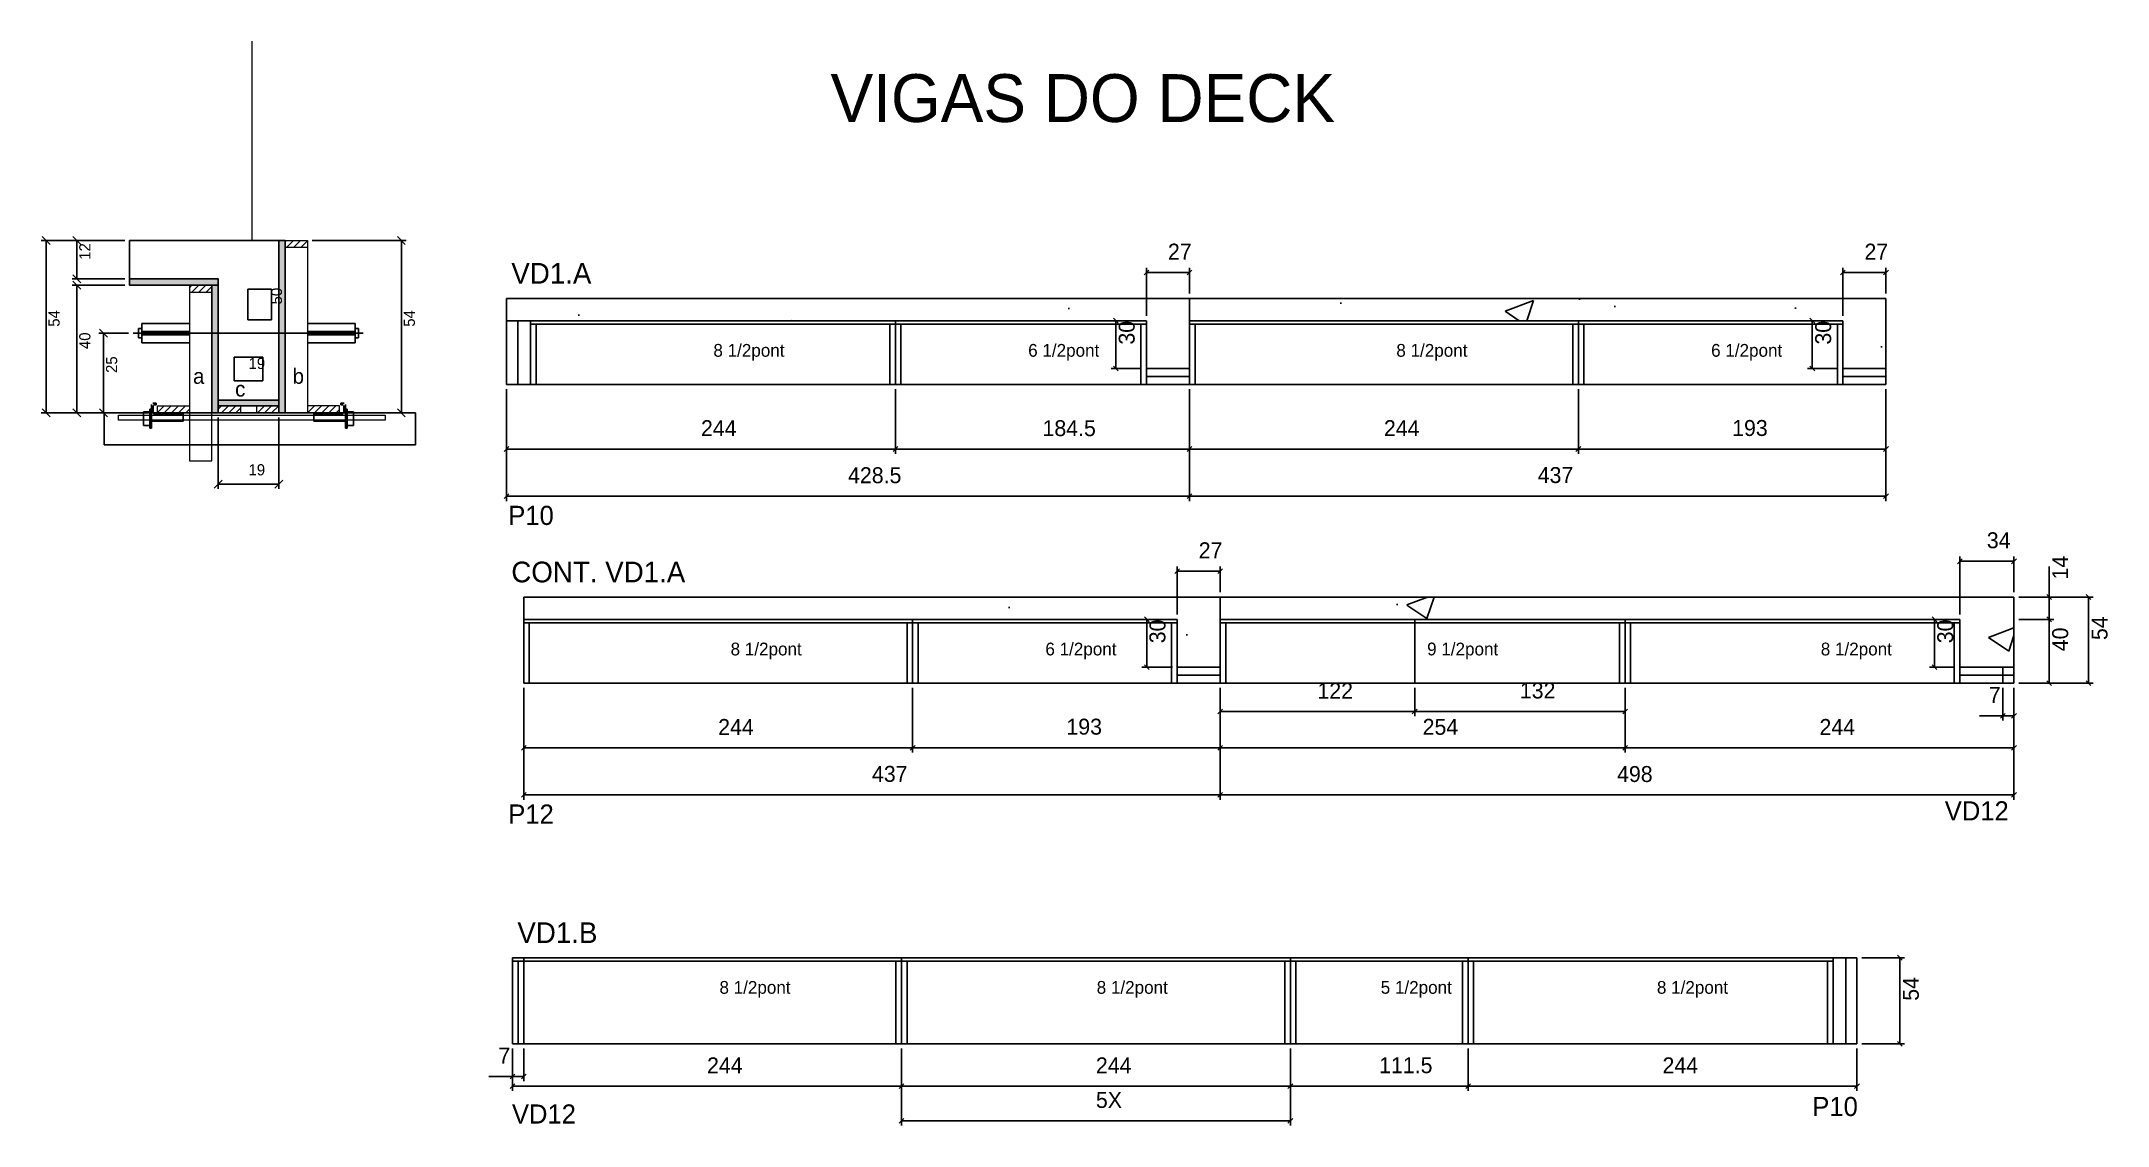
# Model space of a CAD drawing. Header units: metres. Extents: x 3415 to 4711, y 2946 to 3626.
import ezdxf

# ---------------------------------------------------------------- set-up
doc = ezdxf.new("R2010")
doc.units = ezdxf.units.M
for name, color, linetype in [('5', 7, 'Continuous'), ('barrote', 7, 'Continuous'), ('CONCRETO', 7, 'Continuous'), ('COTA', 7, 'Continuous'), ('Cota Seção (2x)', 7, 'Continuous'), ('detalhes', 7, 'Continuous'), ('Hachura', 7, 'Continuous'), ('Madeira', 7, 'Continuous'), ('Painéis', 7, 'Continuous'), ('presilha', 7, 'Continuous'), ('SARR_2.2x7', 7, 'Continuous'), ('SARR_3.5x7', 7, 'Continuous'), ('SCO-___-LAJ', 7, 'Continuous'), ('TENSOR', 7, 'Continuous'), ('texto', 7, 'Continuous'), ('Texto Seção', 7, 'Continuous')]:
    doc.layers.add(name, color=color, linetype=linetype)

msp = doc.modelspace()

# ---------------------------------------------------------------- hatches: boundary and pattern name
at = {"layer": 'COTA'}
h = msp.add_hatch(dxfattribs=at)
h.set_pattern_fill('AR-CONC')
h.paths.add_polyline_path([(4108.3, 3451.1), (4108.3, 3421.1), (4135.3, 3421.1), (4135.3, 3465.1), (3706.8, 3465.1), (3706.8, 3451.1), (4108.3, 3451.1)])
h = msp.add_hatch(dxfattribs=at)
h.set_pattern_fill('AR-CONC')
h.paths.add_polyline_path([(4545.3, 3451.1), (4545.3, 3421.1), (4572.3, 3421.1), (4572.3, 3465.1), (4135.3, 3465.1), (4135.3, 3451.1), (4545.3, 3451.1)])
h = msp.add_hatch(dxfattribs=at)
h.set_pattern_fill('AR-CONC')
h.paths.add_polyline_path([(4127.6, 3263.8), (4127.6, 3233.8), (4154.6, 3233.8), (4154.6, 3277.8), (3717.6, 3277.8), (3717.6, 3263.8), (4127.6, 3263.8)])
h = msp.add_hatch(dxfattribs=at)
h.set_pattern_fill('AR-CONC')
h.paths.add_polyline_path([(4154.6, 3263.8), (4618.6, 3263.8), (4618.6, 3233.8), (4652.6, 3233.8), (4652.6, 3277.8), (4154.6, 3277.8), (4154.6, 3263.8)])
at = {"layer": 'Hachura'}
h = msp.add_hatch(color=7, dxfattribs=at)
h.dxf.hatch_style = 1
h.paths.add_polyline_path([(3567.9, 3501.3), (3563.9, 3501.3), (3563.9, 3393.3), (3567.9, 3393.3), (3567.9, 3501.3)])
h = msp.add_hatch(dxfattribs=at)
h.set_pattern_fill('ANSI31')
h.paths.add_polyline_path([(3567.9, 3496.9), (3567.9, 3501.3), (3581.9, 3501.3), (3581.9, 3496.9), (3567.9, 3496.9)])
h = msp.add_hatch(color=7, dxfattribs=at)
h.dxf.hatch_style = 1
h.paths.add_polyline_path([(3525.9, 3473.3), (3525.9, 3477.3), (3470.3, 3477.3), (3470.3, 3473.3), (3525.9, 3473.3)])
h = msp.add_hatch(color=7, dxfattribs=at)
h.dxf.hatch_style = 1
h.paths.add_polyline_path([(3525.9, 3477.3), (3521.9, 3477.3), (3521.9, 3393.3), (3525.9, 3393.3), (3525.9, 3477.3)])
h = msp.add_hatch(dxfattribs=at)
h.set_pattern_fill('ANSI31')
h.paths.add_polyline_path([(3521.9, 3468.9), (3521.9, 3473.3), (3507.9, 3473.3), (3507.9, 3468.9), (3521.9, 3468.9)])
h = msp.add_hatch(dxfattribs=at)
h.set_pattern_fill('ANSI31')
h.paths.add_polyline_path([(3487.9, 3393.3), (3487.9, 3397.7), (3507.9, 3397.7), (3507.9, 3393.3), (3487.9, 3393.3)])
h = msp.add_hatch(color=7, dxfattribs=at)
h.dxf.hatch_style = 1
h.paths.add_polyline_path([(3563.9, 3397.7), (3563.9, 3401.3), (3525.9, 3401.3), (3525.9, 3397.7), (3563.9, 3397.7)])
h = msp.add_hatch(dxfattribs=at)
h.set_pattern_fill('ANSI31')
h.paths.add_polyline_path([(3525.9, 3393.3), (3525.9, 3397.7), (3539.9, 3397.7), (3539.9, 3393.3), (3525.9, 3393.3)])
h = msp.add_hatch(dxfattribs=at)
h.set_pattern_fill('ANSI31')
h.paths.add_polyline_path([(3563.9, 3393.3), (3563.9, 3397.7), (3549.9, 3397.7), (3549.9, 3393.3), (3563.9, 3393.3)])
h = msp.add_hatch(dxfattribs=at)
h.set_pattern_fill('ANSI31')
h.paths.add_polyline_path([(3601.9, 3393.3), (3601.9, 3397.7), (3581.9, 3397.7), (3581.9, 3393.3), (3601.9, 3393.3)])

# ---------------------------------------------------------------- linework, layer by layer
at = {"color": 7, "lineweight": 25}
for p, q in [((3477.9, 3449.3), (3477.9, 3437.3)), ((3477.9, 3449.3), (3507.9, 3449.3)), ((3611.9, 3449.3), (3581.9, 3449.3)), ((3611.9, 3449.3), (3611.9, 3437.3)), ((3475.9, 3446.3), (3475.9, 3440.3)), ((3475.9, 3446.3), (3477.9, 3446.3)), ((3477.9, 3440.3), (3475.9, 3440.3)), ((3507.9, 3444.3), (3477.9, 3444.3)), ((3507.9, 3442.3), (3477.9, 3442.3)), ((3477.9, 3437.3), (3507.9, 3437.3)), ((3581.9, 3444.3), (3611.9, 3444.3)), ((3581.9, 3442.3), (3611.9, 3442.3)), ((3611.9, 3437.3), (3581.9, 3437.3)), ((3611.9, 3446.3), (3613.9, 3446.3)), ((3611.9, 3440.3), (3613.9, 3440.3)), ((3613.9, 3446.3), (3613.9, 3440.3))]:
    msp.add_line(p, q, dxfattribs=at)
at = {"layer": 'barrote', "color": 251, "lineweight": 25}
msp.add_lwpolyline([(3454.4, 3373.3), (3649.6, 3373.3), (3649.6, 3393.3), (3454.4, 3393.3)], close=True, dxfattribs=at)
at = {"layer": 'CONCRETO', "color": 251, "lineweight": 25}
msp.add_lwpolyline([(3470.3, 3477.3), (3470.3, 3501.3), (3563.9, 3501.3), (3563.9, 3473.3), (3563.9, 3473.3), (3563.9, 3401.3), (3525.9, 3401.3), (3525.9, 3477.3)], close=True, dxfattribs=at)
at = {"layer": 'COTA', "color": 4, "lineweight": 25}
for p, q in [((3467.3, 3501.3), (3414.9, 3501.3)), ((3417.9, 3393.3), (3417.9, 3501.3)), ((3467.3, 3501.3), (3434.2, 3501.3)), ((3437.2, 3501.3), (3437.2, 3477.3)), ((3584.9, 3501.3), (3643.8, 3501.3)), ((3640.8, 3393.3), (3640.8, 3501.3)), ((3467.3, 3477.3), (3434.2, 3477.3)), ((4108.3, 3454.1), (4108.3, 3484.3)), ((4135.3, 3481.3), (4108.3, 3481.3)), ((4135.3, 3468.1), (4135.3, 3484.3)), ((4545.3, 3454.1), (4545.3, 3484.3)), ((4572.3, 3481.3), (4545.3, 3481.3)), ((4572.3, 3468.1), (4572.3, 3484.3)), ((3467.3, 3473.3), (3434.2, 3473.3)), ((3437.2, 3473.3), (3437.2, 3393.3)), ((4105.3, 3451.1), (4086.1, 3451.1)), ((4089.1, 3451.1), (4089.1, 3421.1)), ((4542.3, 3451.1), (4523.1, 3451.1)), ((4526.1, 3451.1), (4526.1, 3421.1)), ((3469.6, 3443.3), (3451, 3443.3)), ((3454, 3443.3), (3454, 3393.3)), ((4105.3, 3421.1), (4086.1, 3421.1)), ((4542.3, 3421.1), (4523.1, 3421.1)), ((3706.8, 3408.1), (3706.8, 3367.6)), ((3706.8, 3408.1), (3706.8, 3338)), ((3950.8, 3408.1), (3950.8, 3367.6)), ((3950.8, 3408.1), (3950.8, 3367.6)), ((4135.3, 3408.1), (4135.3, 3367.6)), ((4135.3, 3408.1), (4135.3, 3338)), ((4135.3, 3408.1), (4135.3, 3367.6)), ((4135.3, 3408.1), (4135.3, 3338)), ((4379.3, 3408.1), (4379.3, 3367.6)), ((4379.3, 3408.1), (4379.3, 3367.6)), ((4572.3, 3408.1), (4572.3, 3367.6)), ((4572.3, 3408.1), (4572.3, 3338)), ((3489.3, 3393.3), (3414.9, 3393.3)), ((3489.3, 3393.3), (3434.2, 3393.3)), ((3469.6, 3393.3), (3451, 3393.3)), ((3525.9, 3390.3), (3525.9, 3345.6)), ((3563.9, 3390.3), (3563.9, 3345.6)), ((3600.5, 3393.3), (3643.8, 3393.3)), ((3706.8, 3370.6), (3950.8, 3370.6)), ((3950.8, 3370.6), (4135.3, 3370.6)), ((4135.3, 3370.6), (4379.3, 3370.6)), ((4379.3, 3370.6), (4572.3, 3370.6)), ((3525.9, 3348.6), (3563.9, 3348.6)), ((3706.8, 3341), (4135.3, 3341)), ((4135.3, 3341), (4572.3, 3341)), ((4127.6, 3266.8), (4127.6, 3297)), ((4154.6, 3294), (4127.6, 3294)), ((4154.6, 3280.8), (4154.6, 3297)), ((4618.6, 3266.8), (4618.6, 3303.2)), ((4652.6, 3300.2), (4618.6, 3300.2)), ((4652.6, 3280.8), (4652.6, 3303.2)), ((4674.7, 3277.8), (4674.7, 3296.9)), ((4655.6, 3277.8), (4677.7, 3277.8)), ((4655.6, 3277.8), (4702.4, 3277.8)), ((4674.7, 3263.8), (4674.7, 3277.8)), ((4699.4, 3277.8), (4699.4, 3223.8)), ((4124.6, 3263.8), (4105.5, 3263.8)), ((4108.5, 3263.8), (4108.5, 3233.8)), ((4615.6, 3263.8), (4599.7, 3263.8)), ((4602.7, 3263.8), (4602.7, 3233.8)), ((4655.6, 3263.8), (4677.7, 3263.8)), ((4655.6, 3263.8), (4677.7, 3263.8)), ((4674.7, 3223.8), (4674.7, 3263.8)), ((4124.6, 3233.8), (4105.5, 3233.8)), ((4615.6, 3233.8), (4599.7, 3233.8)), ((3717.6, 3220.8), (3717.6, 3180.2)), ((3717.6, 3220.8), (3717.6, 3150.7)), ((3961.6, 3220.8), (3961.6, 3180.2)), ((3961.6, 3220.8), (3961.6, 3180.2)), ((4154.6, 3220.8), (4154.6, 3180.2)), ((4154.6, 3220.8), (4154.6, 3150.7)), ((4154.6, 3220.8), (4154.6, 3203)), ((4154.6, 3220.8), (4154.6, 3180.2)), ((4154.6, 3220.8), (4154.6, 3150.7)), ((4276.6, 3220.8), (4276.6, 3203)), ((4276.6, 3220.8), (4276.6, 3203)), ((4408.6, 3220.8), (4408.6, 3180.2)), ((4408.6, 3220.8), (4408.6, 3180.2)), ((4408.6, 3220.8), (4408.6, 3203)), ((4645.6, 3220.8), (4645.6, 3200.3)), ((4652.6, 3220.8), (4652.6, 3180.2)), ((4652.6, 3220.8), (4652.6, 3150.7)), ((4652.6, 3220.8), (4652.6, 3200.3)), ((4655.6, 3223.8), (4677.7, 3223.8)), ((4655.6, 3223.8), (4702.4, 3223.8)), ((4276.6, 3206), (4154.6, 3206)), ((4276.6, 3206), (4408.6, 3206)), ((4645.6, 3203.3), (4630.9, 3203.3)), ((4652.6, 3203.3), (4645.6, 3203.3)), ((3717.6, 3183.2), (3961.6, 3183.2)), ((3961.6, 3183.2), (4154.6, 3183.2)), ((4154.6, 3183.2), (4408.6, 3183.2)), ((4408.6, 3183.2), (4652.6, 3183.2)), ((3717.6, 3153.7), (4154.6, 3153.7)), ((4154.6, 3153.7), (4652.6, 3153.7)), ((4557.1, 3051.6), (4584, 3051.6)), ((4581, 2997.6), (4581, 3051.6)), ((4557.1, 2997.6), (4584, 2997.6)), ((3710.6, 2994.6), (3710.6, 2968.1)), ((3710.6, 2994.6), (3710.6, 2974.1)), ((3717.6, 2994.6), (3717.6, 2974.1)), ((3954.6, 2994.6), (3954.6, 2946.3)), ((3954.6, 2994.6), (3954.6, 2968.1)), ((3954.6, 2994.6), (3954.6, 2968.1)), ((4198.6, 2994.6), (4198.6, 2946.3)), ((4198.6, 2994.6), (4198.6, 2968.1)), ((4198.6, 2993.8), (4198.6, 2968.1)), ((4310.1, 2994.6), (4310.1, 2968.1)), ((4310.1, 2994.6), (4310.1, 2968.1)), ((4554.1, 2994.6), (4554.1, 2968.1)), ((3710.6, 2977.1), (3695.8, 2977.1)), ((3717.6, 2977.1), (3710.6, 2977.1)), ((3710.6, 2971.1), (3954.6, 2971.1)), ((3954.6, 2971.1), (4198.6, 2971.1)), ((4198.6, 2971.1), (4310.1, 2971.1)), ((4310.1, 2971.1), (4554.1, 2971.1)), ((3954.6, 2949.3), (4198.6, 2949.3))]:
    msp.add_line(p, q, dxfattribs=at)
at = {"layer": 'COTA', "color": 0, "lineweight": 25}
for p, q in [((4109.8, 3482.8), (4106.8, 3479.8)), ((4133.8, 3479.8), (4136.8, 3482.8)), ((4546.8, 3482.8), (4543.8, 3479.8)), ((4570.8, 3479.8), (4573.8, 3482.8)), ((4090.6, 3449.6), (4087.6, 3452.6)), ((4527.6, 3449.6), (4524.6, 3452.6)), ((4087.6, 3422.6), (4090.6, 3419.6)), ((4524.6, 3422.6), (4527.6, 3419.6)), ((3708.3, 3372.1), (3705.3, 3369.1)), ((3949.3, 3369.1), (3952.3, 3372.1)), ((3952.3, 3372.1), (3949.3, 3369.1)), ((4133.8, 3369.1), (4136.8, 3372.1)), ((4136.8, 3372.1), (4133.8, 3369.1)), ((4377.8, 3369.1), (4380.8, 3372.1)), ((4380.8, 3372.1), (4377.8, 3369.1)), ((4570.8, 3369.1), (4573.8, 3372.1)), ((3708.3, 3342.5), (3705.3, 3339.5)), ((4133.8, 3339.5), (4136.8, 3342.5)), ((4136.8, 3342.5), (4133.8, 3339.5)), ((4570.8, 3339.5), (4573.8, 3342.5)), ((4129.1, 3295.5), (4126.1, 3292.5)), ((4153.1, 3292.5), (4156.1, 3295.5)), ((4620.1, 3301.7), (4617.1, 3298.7)), ((4651.1, 3298.7), (4654.1, 3301.7)), ((4676.2, 3276.3), (4673.2, 3279.3)), ((4700.9, 3276.3), (4697.9, 3279.3)), ((4110, 3262.3), (4107, 3265.3)), ((4604.2, 3262.3), (4601.2, 3265.3)), ((4676.2, 3262.3), (4673.2, 3265.3)), ((4673.2, 3265.3), (4676.2, 3262.3)), ((4107, 3235.3), (4110, 3232.3)), ((4601.2, 3235.3), (4604.2, 3232.3)), ((4673.2, 3225.3), (4676.2, 3222.3)), ((4697.9, 3225.3), (4700.9, 3222.3)), ((4156.1, 3207.5), (4153.1, 3204.5)), ((4275.1, 3204.5), (4278.1, 3207.5)), ((4278.1, 3207.5), (4275.1, 3204.5)), ((4407.1, 3204.5), (4410.1, 3207.5)), ((4647.1, 3204.8), (4644.1, 3201.8)), ((4651.1, 3201.8), (4654.1, 3204.8)), ((3719.1, 3184.7), (3716.1, 3181.7)), ((3960.1, 3181.7), (3963.1, 3184.7)), ((3963.1, 3184.7), (3960.1, 3181.7)), ((4156.1, 3184.7), (4153.1, 3181.7)), ((4153.1, 3181.7), (4156.1, 3184.7)), ((4407.1, 3181.7), (4410.1, 3184.7)), ((4410.1, 3184.7), (4407.1, 3181.7)), ((4651.1, 3181.7), (4654.1, 3184.7)), ((3719.1, 3155.2), (3716.1, 3152.2)), ((4156.1, 3155.2), (4153.1, 3152.2)), ((4153.1, 3152.2), (4156.1, 3155.2)), ((4651.1, 3152.2), (4654.1, 3155.2)), ((4582.5, 3050.1), (4579.5, 3053.1)), ((4579.5, 2999.1), (4582.5, 2996.1)), ((3712.1, 2978.6), (3709.1, 2975.6)), ((3712.1, 2972.6), (3709.1, 2969.6)), ((3716.1, 2975.6), (3719.1, 2978.6)), ((3953.1, 2969.6), (3956.1, 2972.6)), ((3956.1, 2972.6), (3953.1, 2969.6)), ((4200.1, 2972.6), (4197.1, 2969.6)), ((4197.1, 2969.6), (4200.1, 2972.6)), ((4311.6, 2972.6), (4308.6, 2969.6)), ((4308.6, 2969.6), (4311.6, 2972.6)), ((4552.6, 2969.6), (4555.6, 2972.6)), ((3956.1, 2950.8), (3953.1, 2947.8)), ((4197.1, 2947.8), (4200.1, 2950.8))]:
    msp.add_line(p, q, dxfattribs=at)
at = {"layer": 'COTA', "color": 241, "lineweight": 25}
for p, q in [((3706.8, 3451.1), (3706.8, 3465.1)), ((3706.8, 3465.1), (4135.3, 3465.1)), ((4135.3, 3421.1), (4135.3, 3465.1)), ((4135.3, 3451.1), (4135.3, 3465.1)), ((4135.3, 3465.1), (4572.3, 3465.1)), ((4572.3, 3421.1), (4572.3, 3465.1)), ((3717.6, 3233.8), (3717.6, 3277.8)), ((3717.6, 3263.8), (3717.6, 3277.8)), ((3717.6, 3277.8), (4154.6, 3277.8)), ((4154.6, 3263.8), (4154.6, 3277.8)), ((4154.6, 3277.8), (4652.6, 3277.8)), ((4154.6, 3233.8), (4154.6, 3277.8)), ((4652.6, 3233.8), (4652.6, 3277.8))]:
    msp.add_line(p, q, dxfattribs=at)
at = {"layer": 'COTA', "color": 0, "lineweight": 25}
for points in [[(3420.4, 3498.8), (3415.4, 3503.8)], [(3439.7, 3498.8), (3434.7, 3503.8)], [(3643.3, 3498.8), (3638.3, 3503.8)], [(3434.7, 3479.8), (3439.7, 3474.8)], [(3439.7, 3470.8), (3434.7, 3475.8)], [(3456.5, 3440.8), (3451.5, 3445.8)], [(3415.4, 3395.8), (3420.4, 3390.8)], [(3434.7, 3395.8), (3439.7, 3390.8)], [(3451.5, 3395.8), (3456.5, 3390.8)], [(3638.3, 3395.8), (3643.3, 3390.8)], [(3528.4, 3351.1), (3523.4, 3346.1)], [(3561.4, 3346.1), (3566.4, 3351.1)]]:
    msp.add_lwpolyline(points, dxfattribs=at)
at = {"layer": 'Cota Seção (2x)', "color": 180, "lineweight": 25}
for p, q in [((3559.4, 3470.9), (3544.4, 3470.9)), ((3544.4, 3470.9), (3544.4, 3451.6)), ((3559.4, 3451.6), (3559.4, 3470.9)), ((3544.4, 3451.6), (3559.4, 3451.6)), ((3553.9, 3428.3), (3535.9, 3428.3)), ((3535.9, 3428.3), (3535.9, 3413.3)), ((3553.9, 3413.3), (3553.9, 3428.3)), ((3535.9, 3413.3), (3553.9, 3413.3))]:
    msp.add_line(p, q, dxfattribs=at)
at = {"layer": 'Madeira', "color": 126, "lineweight": 18}
for points in [[(3567.9, 3496.9), (3567.9, 3501.3), (3581.9, 3501.3), (3581.9, 3496.9)], [(3567.9, 3501.3), (3581.9, 3501.3), (3581.9, 3393.3), (3567.9, 3393.3)], [(3521.9, 3468.9), (3521.9, 3473.3), (3507.9, 3473.3), (3507.9, 3468.9)], [(3521.9, 3473.3), (3507.9, 3473.3), (3507.9, 3363.3), (3521.9, 3363.3)], [(3487.9, 3393.3), (3487.9, 3397.7), (3507.9, 3397.7), (3507.9, 3393.3)], [(3525.9, 3393.3), (3525.9, 3397.7), (3539.9, 3397.7), (3539.9, 3393.3)], [(3563.9, 3393.3), (3563.9, 3397.7), (3549.9, 3397.7), (3549.9, 3393.3)], [(3601.9, 3393.3), (3601.9, 3397.7), (3581.9, 3397.7), (3581.9, 3393.3)]]:
    msp.add_lwpolyline(points, close=True, dxfattribs=at)
at = {"layer": 'Painéis', "color": 200, "lineweight": 25}
for p, q in [((3706.8, 3451.1), (4108.3, 3451.1)), ((3706.8, 3411.1), (3706.8, 3451.1)), ((3950.8, 3411.1), (3950.8, 3451.1)), ((4108.3, 3451.1), (4108.3, 3421.1)), ((4135.3, 3451.1), (4545.3, 3451.1)), ((4135.3, 3411.1), (4135.3, 3451.1)), ((4379.3, 3411.1), (4379.3, 3451.1)), ((4545.3, 3451.1), (4545.3, 3421.1)), ((3706.8, 3411.1), (4135.3, 3411.1)), ((4108.3, 3421.1), (4135.3, 3421.1)), ((4135.3, 3411.1), (4135.3, 3421.1)), ((4135.3, 3411.1), (4572.3, 3411.1)), ((4545.3, 3421.1), (4572.3, 3421.1)), ((4572.3, 3411.1), (4572.3, 3421.1)), ((3717.6, 3263.8), (4127.6, 3263.8)), ((3717.6, 3223.8), (3717.6, 3263.8)), ((3961.6, 3223.8), (3961.6, 3263.8)), ((4127.6, 3263.8), (4127.6, 3233.8)), ((4154.6, 3263.8), (4618.6, 3263.8)), ((4154.6, 3223.8), (4154.6, 3263.8)), ((4276.6, 3223.8), (4276.6, 3263.8)), ((4408.6, 3223.8), (4408.6, 3263.8)), ((4618.6, 3233.8), (4618.6, 3263.8)), ((3717.6, 3223.8), (3717.6, 3233.8)), ((4127.6, 3233.8), (4154.6, 3233.8)), ((4154.6, 3223.8), (4154.6, 3233.8)), ((4618.6, 3233.8), (4652.6, 3233.8)), ((4652.6, 3223.8), (4652.6, 3233.8)), ((3717.6, 3223.8), (4154.6, 3223.8)), ((4154.6, 3223.8), (4652.6, 3223.8)), ((3710.6, 3051.6), (4554.1, 3051.6)), ((3710.6, 2997.6), (3710.6, 3051.6)), ((3954.6, 2997.6), (3954.6, 3051.6)), ((4198.6, 2997.6), (4198.6, 3051.6)), ((4198.6, 2997.6), (4198.6, 3051.6)), ((4310.1, 2997.6), (4310.1, 3051.6)), ((4554.1, 2997.6), (4554.1, 3051.6)), ((3710.6, 2997.6), (4554.1, 2997.6))]:
    msp.add_line(p, q, dxfattribs=at)
for points in [[(3567.9, 3501.3), (3563.9, 3501.3), (3563.9, 3393.3), (3567.9, 3393.3)], [(3525.9, 3473.3), (3525.9, 3477.3), (3470.3, 3477.3), (3470.3, 3473.3)], [(3521.9, 3473.3), (3525.9, 3473.3), (3525.9, 3393.3), (3521.9, 3393.3)], [(3563.9, 3397.7), (3563.9, 3401.3), (3525.9, 3401.3), (3525.9, 3397.7)]]:
    msp.add_lwpolyline(points, close=True, dxfattribs=at)
at = {"layer": 'presilha', "color": 1, "lineweight": 25}
for p, q in [((3484, 3392.4), (3484, 3398.6)), ((3487, 3399.3), (3484.8, 3399.3)), ((3485, 3393), (3485, 3397.9)), ((3487, 3398.3), (3485.4, 3398.3)), ((3487, 3399.3), (3487, 3398.3)), ((3602.8, 3399.3), (3602.8, 3398.3)), ((3602.8, 3399.3), (3605, 3399.3)), ((3602.8, 3398.3), (3604.4, 3398.3)), ((3604.8, 3393), (3604.8, 3397.9)), ((3605.8, 3392.4), (3605.8, 3398.6)), ((3479, 3394), (3483, 3394)), ((3479, 3394), (3479, 3385.3)), ((3483, 3385.3), (3479, 3385.3)), ((3483, 3395.6), (3484, 3395.6)), ((3483, 3383.6), (3483, 3395.6)), ((3483, 3394), (3483, 3385.3)), ((3484, 3395.6), (3484, 3383.6)), ((3504, 3388), (3484, 3388)), ((3504, 3392.6), (3485.4, 3392.6)), ((3504, 3392.6), (3504, 3388)), ((3585.8, 3392.6), (3585.8, 3388)), ((3585.8, 3392.6), (3604.4, 3392.6)), ((3585.8, 3388), (3605.8, 3388)), ((3606.8, 3395.6), (3605.8, 3395.6)), ((3605.8, 3395.6), (3605.8, 3383.6)), ((3606.8, 3383.6), (3606.8, 3395.6)), ((3610.8, 3394), (3606.8, 3394)), ((3606.8, 3394), (3606.8, 3385.3)), ((3606.8, 3385.3), (3610.8, 3385.3)), ((3610.8, 3394), (3610.8, 3385.3)), ((3484, 3383.6), (3483, 3383.6)), ((3605.8, 3383.6), (3606.8, 3383.6))]:
    msp.add_line(p, q, dxfattribs=at)
at = {"layer": 'SARR_2.2x7', "color": 40, "lineweight": 25}
for p, q in [((3713.8, 3411.1), (3713.8, 3451.1)), ((3721.8, 3448.9), (3950.8, 3448.9)), ((3950.8, 3448.9), (4108.3, 3448.9)), ((4135.3, 3448.9), (4379.3, 3448.9)), ((4379.3, 3448.9), (4545.3, 3448.9)), ((4135.3, 3416.1), (4108.3, 3416.1)), ((4572.3, 3416.1), (4545.3, 3416.1)), ((3717.6, 3261.6), (3961.6, 3261.6)), ((3961.6, 3261.6), (4127.6, 3261.6)), ((4154.6, 3261.6), (4408.6, 3261.6)), ((4408.6, 3261.6), (4618.6, 3261.6)), ((4154.6, 3228.8), (4127.6, 3228.8)), ((4618.6, 3223.8), (4618.6, 3233.8)), ((4618.6, 3228.8), (4652.6, 3228.8)), ((4645.6, 3223.8), (4645.6, 3233.8)), ((3710.6, 3049.4), (3954.6, 3049.4)), ((3717.6, 2997.6), (3717.6, 3051.6)), ((4198.6, 3049.4), (3954.6, 3049.4)), ((4310.1, 3049.4), (4198.6, 3049.4)), ((4310.1, 3049.4), (4539.1, 3049.4)), ((4547.1, 2997.6), (4547.1, 3051.6))]:
    msp.add_line(p, q, dxfattribs=at)
at = {"layer": 'SARR_3.5x7', "color": 81, "lineweight": 25}
for p, q in [((3721.8, 3451.1), (3721.8, 3411.1)), ((3725.3, 3448.9), (3725.3, 3411.1)), ((3947.3, 3448.9), (3947.3, 3411.1)), ((3954.3, 3448.9), (3954.3, 3411.1)), ((4104.8, 3448.9), (4104.8, 3411.1)), ((4108.3, 3451.1), (4108.3, 3411.1)), ((4135.3, 3451.1), (4135.3, 3411.1)), ((4138.8, 3448.9), (4138.8, 3411.1)), ((4375.8, 3448.9), (4375.8, 3411.1)), ((4382.8, 3448.9), (4382.8, 3411.1)), ((4541.8, 3448.9), (4541.8, 3411.1)), ((4545.3, 3451.1), (4545.3, 3411.1)), ((3717.6, 3263.8), (3717.6, 3223.8)), ((3721.1, 3261.6), (3721.1, 3223.8)), ((3958.1, 3261.6), (3958.1, 3223.8)), ((3965.1, 3261.6), (3965.1, 3223.8)), ((4124.1, 3261.6), (4124.1, 3223.8)), ((4127.6, 3263.8), (4127.6, 3223.8)), ((4154.6, 3263.8), (4154.6, 3223.8)), ((4158.1, 3261.6), (4158.1, 3223.8)), ((4405.1, 3261.6), (4405.1, 3223.8)), ((4412.1, 3261.6), (4412.1, 3223.8)), ((4615.1, 3261.6), (4615.1, 3223.8)), ((4618.6, 3263.8), (4618.6, 3223.8)), ((3710.6, 3051.6), (3710.6, 2997.6)), ((3714.1, 3049.4), (3714.1, 2997.6)), ((3951.1, 3049.4), (3951.1, 2997.6)), ((3958.1, 3049.4), (3958.1, 2997.6)), ((4195.1, 3049.4), (4195.1, 2997.6)), ((4202.1, 3049.4), (4202.1, 2997.6)), ((4306.6, 3049.4), (4306.6, 2997.6)), ((4313.6, 3049.4), (4313.6, 2997.6)), ((4535.6, 3049.4), (4535.6, 2997.6)), ((4539.1, 3051.6), (4539.1, 2997.6))]:
    msp.add_line(p, q, dxfattribs=at)
at = {"layer": 'SCO-___-LAJ', "color": 1, "lineweight": 0}
msp.add_lwpolyline([(3463.4, 3391.9), (3630.7, 3391.9), (3630.7, 3388.7), (3463.4, 3388.7)], close=True, dxfattribs=at)
at = {"layer": 'TENSOR', "color": 3, "lineweight": 25}
msp.add_line((3616.9, 3443.3), (3472.6, 3443.3), dxfattribs=at)
at = {"layer": 'Texto Seção', "color": 252, "lineweight": 15}
msp.add_line((3547.1, 3501.3), (3547.1, 3626.3), dxfattribs=at)

# ---------------------------------------------------------------- texts
at = {"color": 2, "lineweight": 25}
msp.add_text('VIGAS DO DECK', height=30, dxfattribs=at).set_placement((3910.1, 3575.7))
at = {"layer": '5', "color": 5, "lineweight": 25}
for s, p in [('P10', (3707.9, 3323)), ('P12', (3707.9, 3135.7)), ('VD12', (4609.2, 3137.7)), ('VD12', (3710.2, 2947.6)), ('P10', (4526.1, 2952.3))]:
    msp.add_text(s, height=12, rotation=0, dxfattribs=at).set_placement(p)
at = {"layer": 'COTA', "color": 1, "lineweight": 25}
for s, p in [('12', (3445.7, 3489.3)), ('54', (3426.4, 3447.3)), ('54', (3649.3, 3447.3)), ('40', (3445.7, 3433.3)), ('25', (3462.5, 3418.3))]:
    msp.add_text(s, height=7, rotation=90, dxfattribs=at).set_placement(p)
at = {"layer": 'COTA', "color": 240, "lineweight": 25}
for s, p in [('27', (4121.8, 3489.4)), ('27', (4558.8, 3489.4)), ('244', (3828.8, 3378.7)), ('184.5', (4043.1, 3378.7)), ('244', (4257.3, 3378.7)), ('193', (4475.8, 3378.8)), ('428.5', (3921.1, 3349.2)), ('437', (4353.8, 3349.3)), ('27', (4141.1, 3302.1)), ('34', (4635.6, 3308.4)), ('122', (4215.6, 3214.1)), ('132', (4342.6, 3214.2)), ('7', (4636.8, 3211.4)), ('244', (3839.6, 3191.3)), ('193', (4058.1, 3191.5)), ('254', (4281.6, 3191.4)), ('244', (4530.6, 3191.3)), ('437', (3936.1, 3161.9)), ('498', (4403.6, 3161.8)), ('7', (3701.7, 2985.2)), ('244', (3832.6, 2979.1)), ('244', (4076.6, 2979.1)), ('111.5', (4254.3, 2979.2)), ('244', (4432.1, 2979.1)), ('5X', (4076.6, 2957.4))]:
    msp.add_text(s, height=10, dxfattribs=at).set_placement(p)
for s, p in [('30', (4100.9, 3436.1)), ('30', (4537.9, 3436.1)), ('14', (4686.6, 3288.8)), ('30', (4120.2, 3248.8)), ('30', (4614.5, 3248.8)), ('40', (4686.6, 3243.8)), ('54', (4711.3, 3250.8)), ('54', (4592.9, 3024.6))]:
    msp.add_text(s, height=10, rotation=90, dxfattribs=at).set_placement(p)
at = {"layer": 'COTA', "color": 1, "lineweight": 25}
msp.add_text('19', height=7, dxfattribs=at).set_placement((3544.9, 3354.1))
at = {"layer": 'Cota Seção (2x)', "color": 1, "lineweight": 25}
msp.add_text('50', height=7, rotation=90, dxfattribs=at).set_placement((3565.9, 3461.3))
msp.add_text('19', height=7, dxfattribs=at).set_placement((3544.9, 3420.8))
at = {"layer": 'detalhes', "color": 4, "lineweight": 25}
for s, p in [('a', (3510.1, 3411.5)), ('c', (3536.5, 3403.5)), ('b', (3572.6, 3411.5))]:
    msp.add_text(s, height=9.6, dxfattribs=at).set_placement(p)
at = {"layer": 'texto', "color": 2, "lineweight": 25}
for s, p in [('8 1/2pont', (3836.6, 3428.5)), ('6 1/2pont', (4034.1, 3428.5)), ('8 1/2pont', (4265.1, 3428.5)), ('6 1/2pont', (4462.6, 3428.5)), ('8 1/2pont', (3847.4, 3241.2)), ('6 1/2pont', (4044.9, 3241.2)), ('9 1/2pont', (4284.4, 3241.2)), ('8 1/2pont', (4531.4, 3241.2)), ('8 1/2pont', (3840.4, 3029)), ('8 1/2pont', (4077.1, 3029)), ('5 1/2pont', (4255.3, 3029)), ('8 1/2pont', (4428.6, 3029))]:
    msp.add_text(s, height=8, dxfattribs=at).set_placement(p)
at = {"layer": 'Texto Seção', "color": 7, "lineweight": 15}
for s, p in [('VD1.A', (3709.8, 3474.3)), ('CONT. VD1.A', (3709.8, 3287)), ('VD1.B', (3713.6, 3060.8))]:
    msp.add_text(s, height=13, dxfattribs=at).set_placement(p)

doc.saveas('drawing.dxf')
